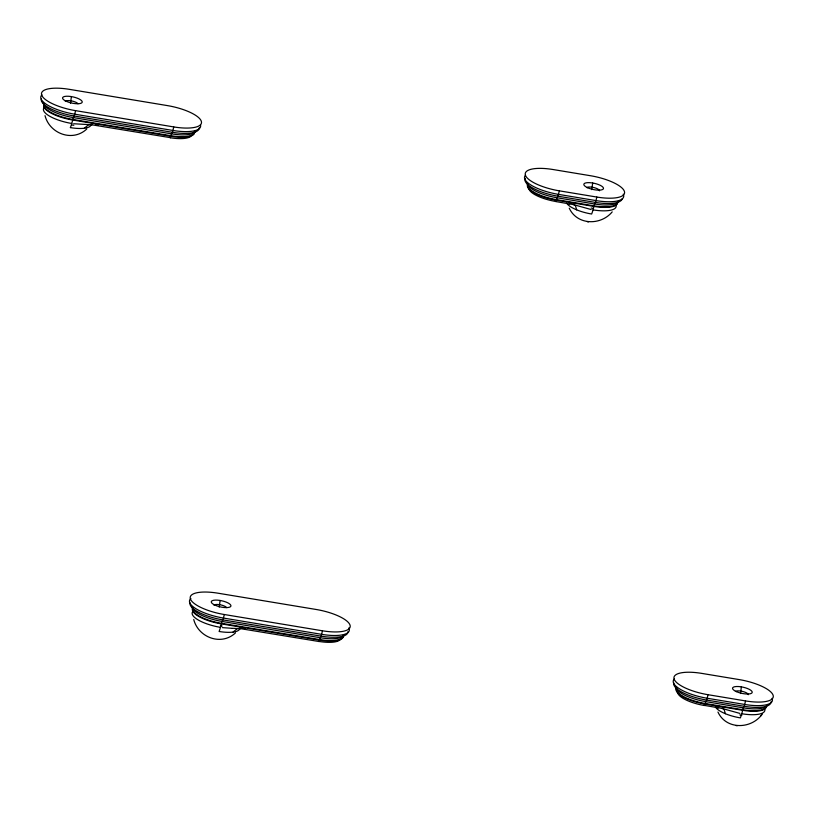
<?xml version="1.0" encoding="UTF-8"?>
<svg xmlns="http://www.w3.org/2000/svg" width="814" height="814" viewBox="0 0 814 814"><rect width="100%" height="100%" fill="white"/><g stroke="black" fill="none" stroke-linecap="round" stroke-linejoin="round"><path stroke-width="1.22" d="M71.398 96.591L70.503 103.256M220.106 600.457L219.22 607.102M592.663 182.997L591.778 189.642M741.381 686.863L740.486 693.528M75.539 110.643L173.728 126.923A31.593 9.87 12.5 0 0 201.343 121.357A31.593 9.87 12.5 0 0 167.44 105.606L69.251 89.326A31.593 9.87 12.5 0 0 41.636 94.882A31.593 9.87 12.5 0 0 75.539 110.643L74.746 114.194A3.46 0.56 -80.6 0 1 74.176 115.985L73.352 117.582A3.358 0.539 -80.6 0 0 72.772 119.444L72.65 120.014A14.143 2.289 -80.6 0 1 71.876 123.118L71.774 123.463A28.561 4.619 -80.6 0 1 70.38 127.605M173.728 126.923L172.934 130.464A3.46 0.56 -80.6 0 1 172.354 132.265L171.54 133.852A3.358 0.539 -80.6 0 0 170.96 135.724L170.35 137.719L169.923 137.006M224.257 614.509L322.446 630.789A31.593 9.87 12.5 0 0 350.061 625.233A31.593 9.87 12.5 0 0 316.147 609.472L217.969 593.192A31.593 9.87 12.5 0 0 190.354 598.758A31.593 9.87 12.5 0 0 224.257 614.509L223.463 618.06A3.46 0.56 -80.6 0 1 222.883 619.861L222.069 621.448A3.358 0.539 -80.6 0 0 221.489 623.321L221.357 623.89A14.174 2.289 -80.6 0 1 220.594 626.994L220.492 627.34A28.561 4.619 -80.6 0 1 219.098 631.481A23.586 7.367 12.5 0 0 239.835 627.991M322.446 630.789L321.642 634.34A3.46 0.56 -80.6 0 1 321.072 636.131L320.258 637.728A3.358 0.539 -80.6 0 0 319.678 639.59L319.027 641.605L318.64 640.883M559.289 190.832L596.815 197.049A31.593 9.87 12.5 0 0 624.43 191.494A31.593 9.87 12.5 0 0 590.516 175.732L552.991 169.516A31.593 9.87 12.5 0 0 525.376 175.071A31.593 9.87 12.5 0 0 559.289 190.832L558.485 194.383A3.46 0.56 -80.6 0 1 557.916 196.174M596.815 197.049L596.011 200.6A3.46 0.56 -80.6 0 1 595.441 202.401L594.627 203.988A3.358 0.539 -80.6 0 0 594.037 205.85L593.915 206.42A14.174 2.289 -80.6 0 1 593.141 209.524L593.05 209.88A28.561 4.619 -80.6 0 1 591.656 214.021A23.626 7.336 12.5 0 1 566.707 203.185M707.997 694.698L745.522 700.925A31.593 9.87 12.5 0 0 773.137 695.36A31.593 9.87 12.5 0 0 739.234 679.598L701.709 673.381A31.593 9.87 12.5 0 0 674.094 678.947A31.593 9.87 12.5 0 0 707.997 694.698L707.203 698.249A3.46 0.56 -80.6 0 1 706.633 700.05L705.819 701.637A3.358 0.539 -80.6 0 0 705.229 703.5L704.71 705.372M745.522 700.925L744.729 704.466A3.46 0.56 -80.6 0 1 744.159 706.267L743.345 707.854A3.358 0.539 -80.6 0 0 742.755 709.727L742.633 710.296A14.143 2.289 -80.6 0 1 741.859 713.39L741.758 713.746A28.561 4.619 -80.6 0 1 740.364 717.887A23.637 7.377 12.5 0 1 715.425 707.03M96.367 123.952L95.604 125.264M245.085 627.818L244.505 629.253M570.187 202.493L569.637 203.938M574.043 203.134L573.483 204.629L555.738 201.536L555.351 200.6M718.904 706.359L718.355 707.804L704.456 705.412L704.191 704.792M722.761 707L722.191 708.495L718.253 707.702M92.511 123.311L91.951 124.807L170.187 137.627M241.229 627.177L240.659 628.683L318.905 641.503M622.191 198.83A30.545 9.544 12.5 0 1 595.441 202.411L557.916 196.194L557.102 197.761A3.358 0.539 -80.6 0 0 556.511 199.633L555.972 201.546M717.948 712.026C726.017 729.629 750.325 729.405 761.487 715.119M760.927 715.74L762.464 714.031M84.32 128.246L88.238 125A10.246 7.458 82.2 0 1 90.822 124.583L91.982 124.796L73.647 123.748M233.038 632.122L236.945 628.866A10.297 7.499 82 0 1 240.049 628.52L240.7 628.662L232.346 628.286M612.209 211.874C600.854 225.661 577.167 225.407 569.24 208.16M86.793 128.988C72.66 142.358 49.654 133.72 45.014 115.639M235.511 632.865C221.377 646.235 198.372 637.586 193.732 619.515M231.715 628.276L222.364 627.625M736.06 725.61L737.24 725.742M587.342 221.744L588.522 221.876M591.168 209.544L573.677 204.66A10.297 4.955 -67.1 0 1 575.467 205.759L576.668 209.859M739.885 713.41L722.089 708.455L722.771 708.556A10.246 4.925 -67.2 0 1 724.175 709.635L725.386 713.725M704.497 705.524A24.898 7.865 12.5 0 1 677.614 692.236M674.43 678.917A31.522 9.849 12.5 0 0 707.203 698.249L744.729 704.466A31.522 9.849 12.5 0 0 772.069 698.331M673.789 683.038A30.545 9.544 12.5 0 0 706.633 700.06L744.159 706.287A30.545 9.544 12.5 0 0 771.011 701.81M675.752 686.731A27.88 8.71 12.5 0 0 705.819 701.637L743.345 707.854A27.88 8.71 12.5 0 0 767.531 705.178M676.902 687.392A26.903 8.405 12.5 0 0 705.229 703.5L742.755 709.727A26.903 8.405 12.5 0 0 766.401 705.962M676.872 687.85A26.903 8.405 12.5 0 0 705.107 704.069L742.633 710.296A26.903 8.405 12.5 0 0 766.269 706.216M764.753 709.116A26.313 8.221 12.5 0 1 741.758 713.746M741.829 715.252A43.162 26.933 16.8 0 1 739.855 714.906M717.928 707.793A34.554 12.169 10.6 0 1 716.3 707.02M735.418 691.493A6.705 2.096 12.5 0 1 742.694 691.452A6.705 2.096 12.5 0 1 748.259 694.698M555.718 201.465A24.898 7.692 12.5 0 1 529.1 189.377M525.508 175.244A31.522 9.849 12.5 0 0 558.485 194.373L596.011 200.6A31.522 9.849 12.5 0 0 623.219 194.19M557.916 196.194A30.545 9.544 12.5 0 1 525.447 178.317M527.096 183.516A27.88 8.71 12.5 0 0 557.102 197.761L594.627 203.988A27.88 8.71 12.5 0 0 618.813 201.312M527.818 184.066A26.903 8.405 12.5 0 0 556.511 199.633L594.037 205.85A26.903 8.405 12.5 0 0 617.633 201.455M527.869 184.34A26.903 8.405 12.5 0 0 556.389 200.203L593.915 206.42A26.903 8.405 12.5 0 0 617.419 201.689M616.096 205.464A26.313 8.221 12.5 0 1 593.05 209.88M592.968 208.343A43.162 23.952 15.7 0 1 591.208 208.008M571.937 203.144A34.554 9.809 9.9 0 1 570.258 202.523M586.701 187.617A6.705 2.096 12.5 0 1 593.976 187.586A6.705 2.096 12.5 0 1 599.542 190.822M340.313 639.417A24.898 7.692 12.5 0 1 318.885 641.422M222.181 626.088A43.162 23.952 15.7 0 1 220.411 625.803M220.492 627.34A26.313 8.221 12.5 0 1 192.491 612.006M244.505 627.747A34.554 9.381 14.4 0 1 242.114 627.899M190.903 598.534A31.522 9.849 12.5 0 0 223.463 618.06L321.642 634.34A31.522 9.849 12.5 0 0 348.85 627.909M214.021 605.209A6.705 2.096 12.5 0 1 220.228 604.792A6.705 2.096 12.5 0 1 226.719 607.62M347.924 631.684A30.545 9.544 12.5 0 1 321.072 636.151L222.883 619.881A30.545 9.544 12.5 0 1 190.049 602.848M344.444 635.052A27.88 8.71 12.5 0 1 320.258 637.728L222.069 621.448A27.88 8.71 12.5 0 1 192.012 606.542M192.796 607.743A26.903 8.405 12.5 0 0 221.489 623.321L319.678 639.59A26.903 8.405 12.5 0 0 343.264 635.185M343.111 635.653A26.903 8.405 12.5 0 1 319.546 640.16L221.357 623.89A26.903 8.405 12.5 0 1 193.122 607.671M91.127 124.115A23.586 7.367 12.5 0 1 70.401 127.625M71.774 123.474A26.313 8.221 12.5 0 1 44.312 107.438M73.83 125.264A43.162 26.903 17.1 0 1 71.856 124.98M190.873 136.345A24.898 7.865 12.5 0 1 170.228 137.749M98.046 124.969A34.554 11.742 15.2 0 1 96.021 125.448M41.962 94.862A31.522 9.849 12.5 0 0 74.746 114.194L172.934 130.464A31.522 9.849 12.5 0 0 200.488 124.929M65.313 101.343A6.705 2.096 12.5 0 1 71.52 100.916A6.705 2.096 12.5 0 1 78.012 103.754M43.295 102.676A27.88 8.71 12.5 0 0 73.352 117.582L171.54 133.852A27.88 8.71 12.5 0 0 195.971 130.586M199.206 127.818A30.545 9.544 12.5 0 1 172.354 132.285L74.166 116.005A30.545 9.544 12.5 0 1 41.331 98.982M194.546 131.319A26.903 8.405 12.5 0 1 170.96 135.724L72.772 119.444A26.903 8.405 12.5 0 1 44.078 103.877M44.404 103.795A26.903 8.405 12.5 0 0 72.65 120.014L170.828 136.294A26.903 8.405 12.5 0 0 194.343 131.563M736.446 691.646A10.063 3.144 12.5 0 0 752.156 692.602A10.063 3.144 12.5 0 0 738.532 686.538A10.063 3.144 12.5 0 0 736.446 691.646M587.739 187.78A10.063 3.144 12.5 0 0 603.439 188.726A10.063 3.144 12.5 0 0 589.814 182.672A10.063 3.144 12.5 0 0 587.739 187.78M215.181 605.24A10.063 3.144 12.5 0 0 230.881 606.196A10.063 3.144 12.5 0 0 217.267 600.132A10.063 3.144 12.5 0 0 215.181 605.24M66.463 101.374A10.063 3.144 12.5 0 0 82.173 102.32A10.063 3.144 12.5 0 0 68.549 96.266A10.063 3.144 12.5 0 0 66.463 101.374"/></g></svg>
